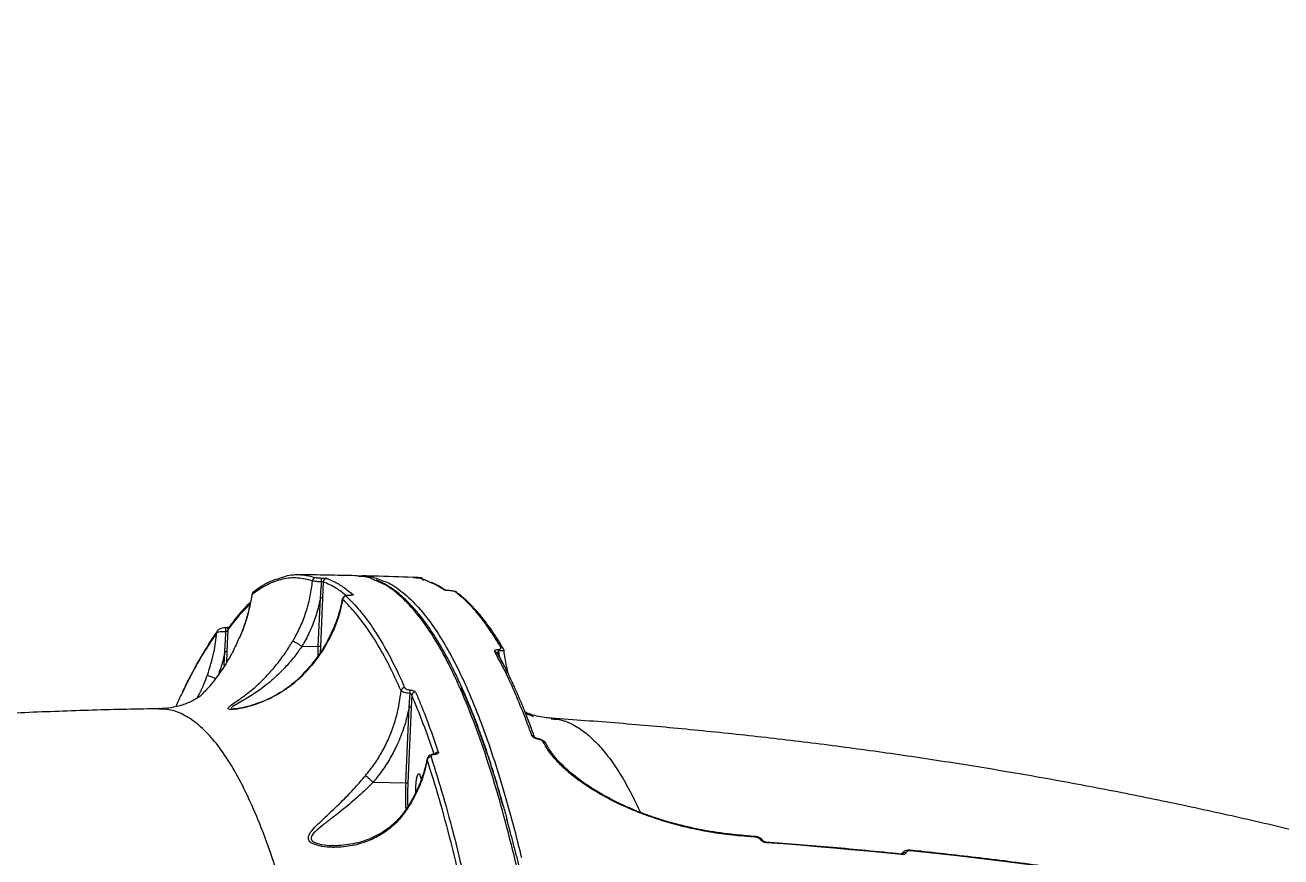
# Model space of a CAD drawing. Header units: millimetres. Extents: x -8422 to 28150, y -6982 to 5510.
# Drawn here: x 22047 to 22403.7, y 1855.4 to 2091.5 of the extents above; entities that cross this region are included whole.
import ezdxf

# ---------------------------------------------------------------- set-up
doc = ezdxf.new("R2010")
doc.units = ezdxf.units.MM
for name, color, linetype in [('DIKOM_ОБЪЕКТ', 7, 'Continuous'), ('DIKOM_РАЗМЕР_ЗОНА', 7, 'Continuous'), ('DIKOM_РАЗМЕР_ОБЪЕКТА', 7, 'Continuous')]:
    doc.layers.add(name, color=color, linetype=linetype)
doc.styles.add('style1', font='arial.ttf', dxfattribs={"width": 0.8})
doc.dimstyles.new('1-50', dxfattribs={"dimtxt": 300, "dimasz": 200, "dimexe": 100, "dimexo": 0, "dimgap": 100, "dimtad": 1, "dimdec": 0, "dimtxsty": 'style1', "dimcen": 0, "dimclrd": 7, "dimclre": 7, "dimadec": 1, "dimazin": 2, "dimtfac": 1, "dimtdec": 0, "dimtmove": 1, "dimatfit": 3, "dimfxl": 0, "dimlwd": 25, "dimlwe": 18, "dimarcsym": 0})

# ---------------------------------------------------------------- blocks, each defined once
blk = doc.blocks.new('*D15')
at = {"layer": 'Defpoints', "color": 0, "transparency": 16777216}
for p in [(19380.28, 3651.45), (27070.13, 3651.45), (15204.41, -3115.19)]:
    blk.add_point(p, dxfattribs=at)
at = {"layer": 'DIKOM_РАЗМЕР_ОБЪЕКТА', "color": 7, "lineweight": 18, "transparency": 16777216}
for p, q in [((19380.28, 3651.45), (27170.13, 3651.45)), ((15204.41, -3115.19), (27170.13, -3115.19))]:
    blk.add_line(p, q, dxfattribs=at)
at = {"layer": 'DIKOM_РАЗМЕР_ОБЪЕКТА', "color": 7, "lineweight": 25, "transparency": 16777216}
blk.add_line((27070.13, -2915.19), (27070.13, 3451.45), dxfattribs=at)
at = {"layer": 'DIKOM_РАЗМЕР_ОБЪЕКТА', "color": 7, "transparency": 16777216}
for points in [[(27036.8, 3451.45), (27103.47, 3451.45), (27070.13, 3651.45)], [(27036.8, -2915.19), (27103.47, -2915.19), (27070.13, -3115.19)]]:
    blk.add_solid(points, dxfattribs=at)
at = {"layer": 'DIKOM_РАЗМЕР_ОБЪЕКТА', "color": 0, "transparency": 16777216, "insert": (26816.96, -135.25), "char_height": 300, "attachment_point": 5, "rotation": 90, "style": 'style1'}
blk.add_mtext('6750', dxfattribs=at)
blk = doc.blocks.new('*D14')
at = {"layer": 'Defpoints', "color": 0, "transparency": 16777216}
for p in [(20684.73, 5148.63), (28049.7, 5148.63), (14575.76, -5055.5)]:
    blk.add_point(p, dxfattribs=at)
at = {"layer": 'DIKOM_РАЗМЕР_ЗОНА', "color": 7, "lineweight": 18, "transparency": 16777216}
for p, q in [((20684.73, 5148.63), (28149.7, 5148.63)), ((14575.76, -5055.5), (28149.7, -5055.5))]:
    blk.add_line(p, q, dxfattribs=at)
at = {"layer": 'DIKOM_РАЗМЕР_ЗОНА', "color": 7, "lineweight": 25, "transparency": 16777216}
blk.add_line((28049.7, -4855.5), (28049.7, 4948.63), dxfattribs=at)
at = {"layer": 'DIKOM_РАЗМЕР_ЗОНА', "color": 7, "transparency": 16777216}
for points in [[(28016.36, 4948.63), (28083.03, 4948.63), (28049.7, 5148.63)], [(28016.36, -4855.5), (28083.03, -4855.5), (28049.7, -5055.5)]]:
    blk.add_solid(points, dxfattribs=at)
at = {"layer": 'DIKOM_РАЗМЕР_ЗОНА', "color": 0, "transparency": 16777216, "insert": (27796.52, -63.59), "char_height": 300, "attachment_point": 5, "rotation": 90, "style": 'style1'}
blk.add_mtext('10200', dxfattribs=at)

msp = doc.modelspace()

# ---------------------------------------------------------------- linework, layer by layer
at = {"layer": 'DIKOM_ОБЪЕКТ', "color": 7, "linetype": 'Continuous', "lineweight": 15}
for p, q in [((22131.66, 1933.45), (22131.45, 1928.83)), ((22157.38, 1934.67), (22157.38, 1934.67)), ((22158.22, 1934.67), (22158.5, 1934.66)), ((22159.11, 1934.65), (22159.02, 1934.64)), ((22111.45, 1929.92), (22111.41, 1929.96)), ((22169.59, 1930.48), (22169.57, 1930.5)), ((22130.24, 1915.08), (22130.87, 1928.9)), ((22131.45, 1928.83), (22130.83, 1915.01)), ((22103.93, 1920.4), (22103.73, 1920.38)), ((22103.49, 1909.73), (22103.67, 1913.65)), ((22104.26, 1913.58), (22104.12, 1910.7)), ((22125.62, 1915.19), (22130.24, 1915.08)), ((22130.83, 1915.01), (22130.77, 1913.42)), ((22181.46, 1913.87), (22181.65, 1912.23)), ((22182.86, 1914.42), (22182.83, 1914.47)), ((22155.08, 1876.36), (22156.06, 1897.89)), ((22156.64, 1897.82), (22155.66, 1876.29)), ((22156.8, 1901.26), (22156.64, 1897.82)), ((22106.17, 1897.39), (22106.25, 1897.39)), ((22191.13, 1895.39), (22191.32, 1895.25)), ((22192.51, 1888.94), (22192.51, 1888.94)), ((22194.97, 1887.41), (22194.95, 1887.46)), ((22145.81, 1876.58), (22155.08, 1876.36)), ((22134.17, 1858.59), (22134.45, 1858.57)), ((22251.02, 1861.4), (22251.04, 1861.41)), ((22254.15, 1861.18), (22251.04, 1861.41)), ((22296.08, 1856.4), (22295.94, 1856.21)), ((22296.23, 1856.56), (22296.08, 1856.36)), ((22296.08, 1856.36), (22296.1, 1856.38)), ((22296.1, 1856.18), (22296.24, 1856.55))]:
    msp.add_line(p, q, dxfattribs=at)
at = {"layer": 'DIKOM_ОБЪЕКТ', "color": 7, "linetype": 'Continuous', "lineweight": 15, "flags": 128}
for points in [[(22139.07, 1929.61), (22139.07, 1929.61), (22139.13, 1929.6)], [(22101.55, 1919.51), (22101.58, 1919.56), (22101.58, 1919.56)], [(22130.17, 1912.51), (22130.17, 1912.66), (22130.24, 1915.08)], [(22192.51, 1888.94), (22192.51, 1888.92), (22192.51, 1888.84)], [(22158.16, 1877.75), (22158.38, 1878.49), (22158.62, 1878.92), (22158.87, 1878.98), (22159.1, 1878.68), (22159.3, 1878.05), (22159.44, 1877.24)], [(22251.04, 1861.41), (22251.04, 1861.41), (22251.08, 1861.38), (22251.12, 1861.33), (22251.15, 1861.24)], [(22254.26, 1861.01), (22253.87, 1861.04), (22253.48, 1861.07), (22253.1, 1861.1), (22252.71, 1861.13), (22252.32, 1861.15), (22251.93, 1861.18), (22251.54, 1861.21), (22251.15, 1861.24)], [(22254.15, 1861.18), (22254.15, 1861.18), (22254.19, 1861.16), (22254.23, 1861.1), (22254.26, 1861.01)], [(22257.41, 1859.57), (22257.41, 1859.57), (22257.45, 1859.55), (22257.49, 1859.49), (22257.52, 1859.4)], [(22295.86, 1856), (22291.08, 1856.49), (22286.3, 1856.95), (22281.51, 1857.4), (22276.72, 1857.83), (22271.93, 1858.25), (22267.13, 1858.65), (22262.33, 1859.03), (22257.52, 1859.4)], [(22296, 1856.17), (22296.01, 1856.23), (22296.08, 1856.36)], [(22296.13, 1856.19), (22296.14, 1856.19), (22296.15, 1856.19)], [(22403.34, 1841.97), (22390.38, 1844.3), (22377.38, 1846.5), (22364.34, 1848.58), (22351.24, 1850.53), (22338.11, 1852.36), (22324.94, 1854.06), (22311.73, 1855.64), (22298.48, 1857.09)]]:
    msp.add_lwpolyline(points, dxfattribs=at)
at = {"layer": 'DIKOM_ОБЪЕКТ', "color": 7, "linetype": 'Continuous', "lineweight": 15}
for centre, radius, start, end in [((22129.59, 1933.65), 1, 89.8436, 175.5882), ((22123.13, 1933.9), 8.03, 356.7043, 4.5828), ((22132.66, 1933.42), 1.01, 89.7896, 178.2539), ((22158.12, 1934.36), 0.323, 12.0695, 70.7465), ((22112.41, 1929.89), 0.957, 127.8223, 178.0396), ((22165.89, 1930.26), 0.953, 54.02, 88.1013), ((22169, 1929.74), 0.949, 53.1379, 88.0625), ((22130.92, 1926.87), 2.03, 74.7877, 91.4857), ((22138.16, 1928.33), 1.02, 89.6689, 173.7576), ((22140.09, 1928.83), 1.01, 89.3245, 125.2125), ((22102.32, 1919.04), 0.904, 148.3203, 179.4017), ((22094.26, 1919.29), 9.74, 0.0637, 6.59), ((22105.44, 1919.87), 0.911, 144.0908, 181.9585), ((22103.72, 1911.62), 2.03, 74.7981, 91.4754), ((22130.29, 1913.05), 2.03, 74.7961, 91.4658), ((22180.38, 1912.66), 0.915, 28.6666, 89.0571), ((22180.65, 1913.71), 0.825, 11.2967, 43.3162), ((22182.04, 1914.01), 0.92, 30.6079, 88.789), ((22154.8, 1902.34), 1.05, 88.4473, 168.7239), ((22147.51, 1902.58), 8.83, 354.6684, 1.3431), ((22157.83, 1901.11), 1.05, 88.1925, 171.7241), ((22156.11, 1895.86), 2.03, 74.7981, 91.4754), ((22190.92, 1888.9), 0.882, 22.8099, 90.2528), ((22194.21, 1887.06), 0.839, 28.668, 92.2867), ((22162.22, 1882.67), 1.07, 87.5342, 165.5712), ((22163.12, 1884.36), 0.193, 21.8069, 83.6281), ((22164.3, 1884), 1.12, 88.6539, 142.9494), ((22198.4, 1881.62), 0.675, 40.4266, 100.0768), ((22177.19, 1874.08), 19.38, 169.0938, 181.7567), ((22236.56, 1872.64), 81.57, 177.3866, 182.6462), ((22155.13, 1874.33), 2.03, 74.8011, 91.4609), ((22236.3, 1872.67), 80.72, 177.432, 182.1075), ((22255.95, 1859.47), 0.742, 31.7047, 94.8114), ((22295.66, 1855.99), 0.202, 2.8768, 65.0308), ((22296.94, 1855.5), 1.08, 77.5873, 140.6292), ((22296.19, 1855.7), 0.493, 42.2585, 95.1873), ((22298.28, 1857.08), 0.198, 3.0953, 65.6134)]:
    msp.add_arc(centre, radius, start, end, dxfattribs=at)
for points, knots in [([(22128.59, 1933.73), (22127.18, 1934.08), (22124.37, 1934.79), (22120.09, 1934.35), (22115.78, 1932.9), (22112.9, 1930.91), (22111.45, 1929.92)], [0, 0, 0, 0, 0.248596, 0.497191, 0.748595, 1, 1, 1, 1]), ([(22118.33, 1934.26), (22117.57, 1933.95), (22116.03, 1933.31), (22113.86, 1932.07), (22112.47, 1931.04), (22111.83, 1930.57)], [0, 0, 0, 0, 0.350756, 0.704562, 1, 1, 1, 1]), ([(22118.68, 1934.26), (22119.45, 1934.56), (22121.66, 1935.45), (22125.31, 1935.69), (22128.17, 1935), (22129.59, 1934.66)], [0, 0, 0, 0, 0.210665, 0.605332, 1, 1, 1, 1]), ([(22123.03, 1916.72), (22123.2, 1917.02), (22124.08, 1918.52), (22125.47, 1921.35), (22126.95, 1925.32), (22128.05, 1929.46), (22128.41, 1932.3), (22128.59, 1933.73)], [0, 0, 0, 0, 0.056388, 0.288292, 0.522769, 0.760004, 1, 1, 1, 1]), ([(22140.62, 1935.2), (22138.03, 1935.26), (22132.72, 1935.39), (22127.42, 1935.43), (22124.72, 1935.45)], [0, 0, 0, 0, 0.489567, 1, 1, 1, 1]), ([(22131.15, 1933.44), (22131.09, 1933.44), (22130.75, 1933.46), (22130.13, 1933.5), (22129.4, 1933.58), (22128.83, 1933.66), (22128.67, 1933.71), (22128.59, 1933.73)], [0, 0, 0, 0, 0.048557, 0.286779, 0.524697, 0.76229, 1, 1, 1, 1]), ([(22129.59, 1934.66), (22129.64, 1934.65), (22129.74, 1934.62), (22130.08, 1934.59), (22130.52, 1934.56), (22130.9, 1934.55), (22131.1, 1934.55), (22131.13, 1934.54)], [0, 0, 0, 0, 0.237757, 0.475455, 0.713491, 0.95154, 1, 1, 1, 1]), ([(22130.87, 1928.9), (22130.89, 1929.23), (22131, 1930.74), (22131.08, 1932.26), (22131.15, 1933.44)], [0, 0, 0, 0, 0.218559, 1, 1, 1, 1]), ([(22131.13, 1934.54), (22131.17, 1934.54), (22131.37, 1934.54), (22131.74, 1934.52), (22132.18, 1934.5), (22132.52, 1934.46), (22132.62, 1934.44), (22132.67, 1934.43)], [0, 0, 0, 0, 0.047861, 0.285631, 0.523612, 0.761745, 1, 1, 1, 1]), ([(22131.66, 1933.45), (22131.64, 1933.45), (22131.61, 1933.45), (22131.5, 1933.45), (22131.35, 1933.44), (22131.22, 1933.44), (22131.16, 1933.44), (22131.15, 1933.44)], [0, 0, 0, 0, 0.238512, 0.477066, 0.715223, 0.952321, 1, 1, 1, 1]), ([(22138.2, 1929.52), (22137.27, 1930.27), (22135.11, 1932), (22132.91, 1932.93), (22131.66, 1933.45)], [0, 0, 0, 0, 0.432212, 1, 1, 1, 1]), ([(22132.67, 1934.43), (22132.79, 1934.38), (22133.43, 1934.14), (22134.99, 1933.44), (22137.35, 1932.08), (22139.19, 1930.58), (22140.1, 1929.83)], [0, 0, 0, 0, 0.05077, 0.253854, 0.626699, 1, 1, 1, 1]), ([(22146.32, 1933.89), (22145.89, 1934.1), (22144.01, 1935.03), (22142.1, 1935.11), (22140.62, 1935.18)], [0, 0, 0, 0, 0.225265, 1, 1, 1, 1]), ([(22141.66, 1935.02), (22142.69, 1935.06), (22145, 1935.17), (22147.29, 1934.28), (22148.56, 1933.79)], [0, 0, 0, 0, 0.4432, 1, 1, 1, 1]), ([(22158.53, 1934.65), (22154.83, 1934.79), (22149.53, 1935), (22144.22, 1935.12), (22142.61, 1935.16)], [0, 0, 0, 0, 0.697353, 1, 1, 1, 1]), ([(22211.62, 1616.53), (22211.5, 1620.97), (22211.17, 1632.91), (22210.44, 1652.07), (22209.36, 1673.87), (22208.02, 1695.39), (22206.42, 1716.53), (22204.56, 1737.23), (22202.48, 1757.02), (22200.2, 1775.85), (22197.72, 1793.71), (22195.02, 1810.87), (22192.08, 1827.26), (22188.91, 1842.8), (22185.59, 1857.13), (22182.13, 1870.25), (22178.54, 1882.16), (22174.77, 1893.04), (22170.82, 1902.83), (22166.71, 1911.45), (22162.52, 1918.71), (22158.27, 1924.64), (22153.97, 1929.22), (22149.98, 1932.4), (22147.41, 1933.44), (22146.32, 1933.89)], [0, 0, 0, 0, 0.026121, 0.070372, 0.114656, 0.158907, 0.204443, 0.250016, 0.295552, 0.339802, 0.384087, 0.428338, 0.473874, 0.519447, 0.564982, 0.609233, 0.653518, 0.697768, 0.743304, 0.788877, 0.834413, 0.878664, 0.922949, 0.967199, 1, 1, 1, 1]), ([(22182.73, 1870.21), (22182.42, 1871.32), (22181.53, 1874.48), (22180.02, 1879.41), (22178.21, 1885), (22176.36, 1890.29), (22174.47, 1895.3), (22172.55, 1900.03), (22170.6, 1904.48), (22168.61, 1908.64), (22166.58, 1912.53), (22164.51, 1916.14), (22162.41, 1919.45), (22160.27, 1922.48), (22158.11, 1925.18), (22155.93, 1927.57), (22153.73, 1929.64), (22151.51, 1931.39), (22149.27, 1932.79), (22147.65, 1933.65), (22146.77, 1933.94), (22146.65, 1933.98)], [0, 0, 0, 0, 0.03027, 0.086751, 0.143074, 0.199306, 0.255513, 0.311755, 0.368082, 0.424561, 0.481258, 0.538237, 0.595522, 0.652821, 0.709902, 0.766723, 0.823306, 0.879649, 0.935721, 0.991475, 1, 1, 1, 1]), ([(22148.56, 1933.79), (22148.77, 1933.73), (22150.5, 1933.23), (22153.71, 1931), (22158.17, 1927), (22162.32, 1921.82), (22166.17, 1915.85), (22169.72, 1909.29), (22173.19, 1901.78), (22176.58, 1893.33), (22179.85, 1884.04), (22182.99, 1873.97), (22185.67, 1864.33), (22187.29, 1857.81), (22187.95, 1855.16)], [0, 0, 0, 0, 0.01404, 0.117918, 0.22188, 0.325758, 0.413617, 0.501578, 0.589539, 0.678333, 0.767128, 0.853674, 0.940415, 1, 1, 1, 1]), ([(22157.3, 1934.67), (22157.28, 1934.68), (22157.24, 1934.68), (22157.3, 1934.69), (22157.51, 1934.69), (22157.81, 1934.68), (22158.08, 1934.67), (22158.22, 1934.67)], [0, 0, 0, 0, 0.165555, 0.412082, 0.620101, 0.809773, 1, 1, 1, 1]), ([(22161.98, 1933.32), (22161.55, 1933.53), (22160, 1934.27), (22158.43, 1934.51), (22157.3, 1934.67)], [0, 0, 0, 0, 0.277949, 1, 1, 1, 1]), ([(22158.5, 1934.66), (22158.53, 1934.66), (22158.7, 1934.65), (22158.92, 1934.65), (22159.12, 1934.64), (22159.18, 1934.64), (22159.13, 1934.65), (22159.11, 1934.65)], [0, 0, 0, 0, 0.064044, 0.285927, 0.525267, 0.80779, 1, 1, 1, 1]), ([(22160.09, 1933.8), (22160.08, 1933.85), (22160.07, 1934), (22159.95, 1934.21), (22159.79, 1934.4), (22159.61, 1934.52), (22159.46, 1934.59), (22159.34, 1934.62), (22159.26, 1934.64), (22159.22, 1934.64), (22159.19, 1934.65), (22159.16, 1934.65), (22159.15, 1934.65)], [0, 0, 0, 0, 0.099144, 0.287237, 0.443219, 0.575108, 0.683049, 0.763672, 0.811246, 0.849987, 0.905731, 1, 1, 1, 1]), ([(22111.45, 1929.92), (22111.07, 1928.03), (22110.3, 1924.22), (22108.94, 1919.97), (22107.84, 1917.71), (22107.61, 1917.25)], [0, 0, 0, 0, 0.44138, 0.887712, 1, 1, 1, 1]), ([(22111.39, 1929.96), (22111.38, 1929.81), (22111.2, 1928.37), (22110.57, 1925.65), (22109.46, 1921.83), (22108.49, 1919.06), (22107.8, 1917.59), (22107.69, 1917.36)], [0, 0, 0, 0, 0.034002, 0.336928, 0.639458, 0.941185, 1, 1, 1, 1]), ([(22111.82, 1930.65), (22111.73, 1930.56), (22111.55, 1930.39), (22111.41, 1930.11), (22111.41, 1929.97), (22111.41, 1929.96)], [0, 0, 0, 0, 0.506776, 0.956217, 1, 1, 1, 1]), ([(22165.93, 1931.21), (22165.8, 1931.3), (22165.17, 1931.72), (22163.86, 1932.55), (22162.67, 1933.04), (22161.98, 1933.32)], [0, 0, 0, 0, 0.095987, 0.479941, 1, 1, 1, 1]), ([(22166.43, 1931), (22166, 1931.3), (22164.83, 1932.12), (22163.46, 1932.88), (22162.5, 1933.23), (22162.32, 1933.3)], [0, 0, 0, 0, 0.317207, 0.868778, 1, 1, 1, 1]), ([(22167.46, 1930.96), (22167.3, 1930.97), (22166.95, 1930.99), (22166.47, 1931.06), (22166.09, 1931.13), (22165.98, 1931.19), (22165.93, 1931.21)], [0, 0, 0, 0, 0.221463, 0.474456, 0.737344, 1, 1, 1, 1]), ([(22167.38, 1930.97), (22167.3, 1930.98), (22167.09, 1930.99), (22166.74, 1931.03), (22166.46, 1931.08), (22166.32, 1931.11), (22166.31, 1931.11), (22166.31, 1931.12)], [0, 0, 0, 0, 0.134787, 0.415507, 0.703204, 0.893593, 1, 1, 1, 1]), ([(22169.56, 1930.5), (22169.52, 1930.53), (22169.41, 1930.61), (22169.18, 1930.7), (22168.84, 1930.8), (22168.32, 1930.89), (22167.79, 1930.95), (22167.5, 1930.96), (22167.42, 1930.96)], [0, 0, 0, 0, 0.069458, 0.184649, 0.392214, 0.675139, 0.913926, 1, 1, 1, 1]), ([(22169.03, 1930.69), (22168.97, 1930.72), (22168.86, 1930.77), (22168.47, 1930.85), (22167.98, 1930.92), (22167.63, 1930.94), (22167.46, 1930.96)], [0, 0, 0, 0, 0.263262, 0.526723, 0.781389, 1, 1, 1, 1]), ([(22182.06, 1914.93), (22181.01, 1916.65), (22178.9, 1920.11), (22175.67, 1924.37), (22172.38, 1928.01), (22170.15, 1929.79), (22169.03, 1930.69)], [0, 0, 0, 0, 0.249097, 0.498194, 0.749096, 1, 1, 1, 1]), ([(22182.82, 1914.4), (22182.59, 1914.81), (22181.66, 1916.44), (22180.02, 1918.97), (22177.89, 1921.97), (22175.74, 1924.65), (22173.55, 1927.02), (22171.49, 1928.97), (22170.15, 1929.98), (22169.56, 1930.43)], [0, 0, 0, 0, 0.056352, 0.219094, 0.38204, 0.545133, 0.708274, 0.871284, 1, 1, 1, 1]), ([(22110.81, 1926.99), (22110.17, 1926.41), (22108.07, 1924.51), (22105.98, 1921.75), (22104.53, 1919.84)], [0, 0, 0, 0, 0.304502, 1, 1, 1, 1]), ([(22110.95, 1927.66), (22110.37, 1927.09), (22109.02, 1925.76), (22106.94, 1923.35), (22105.45, 1921.38), (22104.71, 1920.4)], [0, 0, 0, 0, 0.278575, 0.640983, 1, 1, 1, 1]), ([(22137.01, 1928.61), (22136.92, 1928.08), (22136.65, 1926.45), (22135.87, 1923.74), (22134.69, 1920.51), (22133.2, 1917.33), (22131.43, 1914.25), (22129.4, 1911.32), (22127.4, 1908.82), (22125.99, 1907.39), (22125.43, 1906.82)], [0, 0, 0, 0, 0.067244, 0.206142, 0.346168, 0.486903, 0.627839, 0.768276, 0.907719, 1, 1, 1, 1]), ([(22137.14, 1928.44), (22136.94, 1927.41), (22136.45, 1924.97), (22135.19, 1921.15), (22133.09, 1916.53), (22130.01, 1911.52), (22127, 1908.26), (22125.47, 1906.61)], [0, 0, 0, 0, 0.130165, 0.308135, 0.48827, 0.740847, 1, 1, 1, 1]), ([(22130.87, 1928.9), (22130.51, 1927.36), (22129.82, 1924.38), (22128.2, 1920.11), (22126.73, 1917.1), (22125.8, 1915.5), (22125.62, 1915.19)], [0, 0, 0, 0, 0.32083, 0.622356, 0.927237, 1, 1, 1, 1]), ([(22139.07, 1929.61), (22139.04, 1929.61), (22138.79, 1929.61), (22138.31, 1929.57), (22137.86, 1929.49), (22137.45, 1929.23), (22137.21, 1928.96), (22137.14, 1928.72), (22137.11, 1928.6)], [0, 0, 0, 0, 0.030992, 0.278283, 0.600087, 0.730995, 0.865665, 1, 1, 1, 1]), ([(22137.14, 1928.44), (22137.13, 1928.47), (22137.09, 1928.52), (22137.12, 1928.57), (22137.14, 1928.59)], [0, 0, 0, 0, 0.510993, 1, 1, 1, 1]), ([(22153.76, 1902.55), (22152.6, 1905.08), (22150.26, 1910.15), (22146.64, 1916.58), (22142.92, 1922.11), (22139.74, 1925.95), (22137.8, 1927.81), (22137.14, 1928.44)], [0, 0, 0, 0, 0.22031, 0.440621, 0.663084, 0.885545, 1, 1, 1, 1]), ([(22139.13, 1929.6), (22138.98, 1929.59), (22138.68, 1929.58), (22138.35, 1929.54), (22138.16, 1929.47), (22138.12, 1929.4), (22138.16, 1929.37), (22138.16, 1929.36)], [0, 0, 0, 0, 0.226357, 0.45274, 0.682383, 0.920784, 1, 1, 1, 1]), ([(22138.16, 1929.36), (22138.83, 1928.72), (22140.76, 1926.87), (22143.92, 1923.05), (22147.63, 1917.54), (22151.28, 1911.08), (22153.64, 1905.96), (22154.83, 1903.39)], [0, 0, 0, 0, 0.114455, 0.334765, 0.555076, 0.777538, 1, 1, 1, 1]), ([(22139.65, 1929.65), (22139.65, 1929.65), (22139.66, 1929.66), (22139.62, 1929.65), (22139.5, 1929.63), (22139.31, 1929.61), (22139.14, 1929.61), (22139.07, 1929.61)], [0, 0, 0, 0, 0.039011, 0.216735, 0.444802, 0.747516, 1, 1, 1, 1]), ([(22140.1, 1929.83), (22140.11, 1929.82), (22140.15, 1929.78), (22140.11, 1929.72), (22139.91, 1929.66), (22139.58, 1929.61), (22139.28, 1929.6), (22139.13, 1929.6)], [0, 0, 0, 0, 0.079593, 0.319509, 0.549804, 0.774891, 1, 1, 1, 1]), ([(22101.49, 1919.35), (22101.37, 1919.2), (22100.51, 1918.02), (22098.9, 1915.53), (22096.68, 1911.88), (22094.47, 1907.88), (22092.78, 1904.63), (22091.83, 1902.62), (22091.61, 1902.14)], [0, 0, 0, 0, 0.034266, 0.258248, 0.482294, 0.706315, 0.93026, 1, 1, 1, 1]), ([(22104, 1919.3), (22103.73, 1919.3), (22103.14, 1919.29), (22102.34, 1919.24), (22101.69, 1919.16), (22101.51, 1919.09), (22101.42, 1919.05)], [0, 0, 0, 0, 0.224148, 0.48072, 0.741526, 1, 1, 1, 1]), ([(22103.73, 1920.38), (22103.61, 1920.38), (22103.23, 1920.36), (22102.61, 1920.23), (22102.08, 1920.01), (22101.71, 1919.76), (22101.62, 1919.58), (22101.59, 1919.55)], [0, 0, 0, 0, 0.135809, 0.415211, 0.749362, 0.948106, 1, 1, 1, 1]), ([(22103.67, 1913.65), (22103.7, 1914.02), (22103.82, 1915.9), (22103.92, 1917.78), (22104, 1919.3)], [0, 0, 0, 0, 0.194131, 1, 1, 1, 1]), ([(22104.77, 1920.53), (22104.75, 1920.52), (22104.68, 1920.5), (22104.46, 1920.45), (22104.19, 1920.42), (22104.01, 1920.41), (22103.94, 1920.41)], [0, 0, 0, 0, 0.132887, 0.449468, 0.793721, 1, 1, 1, 1]), ([(22104.53, 1919.84), (22104.51, 1919.77), (22104.47, 1919.65), (22104.35, 1919.48), (22104.19, 1919.36), (22104.07, 1919.31), (22104.01, 1919.3), (22104, 1919.3)], [0, 0, 0, 0, 0.294587, 0.573851, 0.81432, 0.960348, 1, 1, 1, 1]), ([(22104.53, 1919.84), (22104.46, 1918.12), (22104.37, 1916.03), (22104.27, 1913.95), (22104.26, 1913.58)], [0, 0, 0, 0, 0.824281, 1, 1, 1, 1]), ([(22101.42, 1919.05), (22100.29, 1917.38), (22098.03, 1914.05), (22094.73, 1908.3), (22092.57, 1903.96), (22091.52, 1901.84)], [0, 0, 0, 0, 0.339036, 0.678071, 1, 1, 1, 1]), ([(22107.61, 1917.25), (22106.96, 1915.8), (22105.23, 1911.93), (22102.03, 1907.15), (22098.95, 1903.3), (22097.38, 1901.72), (22096.82, 1901.16)], [0, 0, 0, 0, 0.249934, 0.666361, 0.88017, 1, 1, 1, 1]), ([(22098.75, 1907.01), (22099.43, 1909.15), (22100.7, 1913.09), (22101.19, 1917.18), (22101.42, 1919.05)], [0, 0, 0, 0, 0.542551, 1, 1, 1, 1]), ([(22125.47, 1906.61), (22124.68, 1905.87), (22123.07, 1904.38), (22119.82, 1902.07), (22115.72, 1899.84), (22111.46, 1898.28), (22108.45, 1897.55), (22106.7, 1897.28), (22105.51, 1897.19), (22104.71, 1897.27), (22104.56, 1897.56), (22104.9, 1897.99), (22105.74, 1898.65), (22107.17, 1899.63), (22109.54, 1901.31), (22112.63, 1903.79), (22115.89, 1906.99), (22118.73, 1910.34), (22121.02, 1913.45), (22122.39, 1915.68), (22123.03, 1916.72)], [0, 0, 0, 0, 0.051563, 0.103894, 0.193805, 0.286397, 0.343695, 0.372758, 0.402467, 0.436678, 0.467109, 0.496461, 0.52697, 0.580376, 0.634946, 0.725166, 0.818121, 0.880201, 0.943887, 1, 1, 1, 1]), ([(22123.03, 1916.72), (22123.04, 1916.72), (22123.08, 1916.7), (22123.22, 1916.61), (22123.58, 1916.39), (22124.18, 1916.04), (22124.89, 1915.62), (22125.37, 1915.33), (22125.61, 1915.19)], [0, 0, 0, 0, 0.035024, 0.155245, 0.366421, 0.577627, 0.788794, 1, 1, 1, 1]), ([(22103.67, 1913.65), (22103.61, 1913.33), (22103.21, 1911.22), (22102.55, 1909.16), (22102, 1907.42)], [0, 0, 0, 0, 0.151193, 1, 1, 1, 1]), ([(22125.61, 1915.19), (22125.61, 1915.19), (22124.91, 1914.25), (22123.5, 1912.17), (22121.04, 1909.33), (22118.02, 1906.27), (22114.47, 1903.34), (22111.13, 1901.09), (22108.47, 1899.54), (22106.81, 1898.61), (22105.84, 1898.01), (22105.47, 1897.65), (22105.49, 1897.42), (22105.96, 1897.4), (22106.17, 1897.39)], [0, 0, 0, 0, 0.000055, 0.096436, 0.205993, 0.315698, 0.475768, 0.635965, 0.728248, 0.820257, 0.881151, 0.91702, 0.964144, 1, 1, 1, 1]), ([(22125.62, 1915.19), (22125.62, 1915.19), (22125.61, 1915.19), (22125.61, 1915.19), (22125.61, 1915.19)], [0, 0, 0, 0, 0.672489, 1, 1, 1, 1]), ([(22180.4, 1913.58), (22180.38, 1913.61), (22180.31, 1913.75), (22180.33, 1913.96), (22180.58, 1914.15), (22180.88, 1914.25), (22181.13, 1914.27), (22181.25, 1914.27)], [0, 0, 0, 0, 0.095106, 0.471984, 0.715805, 0.857262, 1, 1, 1, 1]), ([(22190.92, 1889.78), (22190.81, 1890.08), (22190.27, 1891.58), (22188.85, 1895.37), (22186.63, 1900.85), (22183.68, 1907.45), (22181.57, 1911.38), (22180.4, 1913.58)], [0, 0, 0, 0, 0.032166, 0.160835, 0.418396, 0.675957, 1, 1, 1, 1]), ([(22191.74, 1889.2), (22191.58, 1889.64), (22190.8, 1891.86), (22189.37, 1895.57), (22187.43, 1900.31), (22185.47, 1904.73), (22183.47, 1908.83), (22182.04, 1911.61), (22181.26, 1912.94), (22181.17, 1913.09)], [0, 0, 0, 0, 0.046515, 0.232992, 0.419116, 0.604687, 0.789869, 0.975497, 1, 1, 1, 1]), ([(22181.46, 1913.87), (22181.44, 1913.86), (22181.39, 1913.84), (22181.33, 1913.76), (22181.25, 1913.6), (22181.21, 1913.3), (22181.23, 1913.05), (22181.25, 1912.91)], [0, 0, 0, 0, 0.05953, 0.116377, 0.271327, 0.593727, 1, 1, 1, 1]), ([(22181.25, 1914.27), (22181.37, 1914.28), (22181.6, 1914.3), (22181.9, 1914.4), (22182.13, 1914.57), (22182.14, 1914.77), (22182.08, 1914.9), (22182.06, 1914.93)], [0, 0, 0, 0, 0.145642, 0.289962, 0.532096, 0.909802, 1, 1, 1, 1]), ([(22182.97, 1913.96), (22182.96, 1913.94), (22182.95, 1913.91), (22182.54, 1913.88), (22182.04, 1913.87), (22181.66, 1913.87), (22181.46, 1913.87)], [0, 0, 0, 0, 0.32008, 0.611564, 0.799017, 1, 1, 1, 1]), ([(22183, 1913.96), (22183, 1913.99), (22183.01, 1914.19), (22182.91, 1914.34), (22182.83, 1914.47)], [0, 0, 0, 0, 0.162516, 1, 1, 1, 1]), ([(22184.23, 1907.23), (22183.88, 1908.75), (22183.38, 1910.99), (22183.09, 1913.24), (22183, 1913.97)], [0, 0, 0, 0, 0.676213, 1, 1, 1, 1]), ([(22095.79, 1900.4), (22096, 1900.76), (22096.7, 1902), (22097.7, 1904.25), (22098.42, 1906.14), (22098.75, 1907.01)], [0, 0, 0, 0, 0.179044, 0.621581, 1, 1, 1, 1]), ([(22098.75, 1907.01), (22098.75, 1907), (22098.77, 1906.98), (22098.92, 1906.9), (22099.35, 1906.71), (22100, 1906.46), (22100.62, 1906.23), (22100.99, 1906.09), (22101.1, 1906.05)], [0, 0, 0, 0, 0.036134, 0.231723, 0.456611, 0.681469, 0.906277, 1, 1, 1, 1]), ([(22125.48, 1906.77), (22125.38, 1906.67), (22124.66, 1905.91), (22123.17, 1904.65), (22120.98, 1902.99), (22118.6, 1901.49), (22116.04, 1900.16), (22113.52, 1899.11), (22111.25, 1898.34), (22109.42, 1897.86), (22108.02, 1897.56), (22107.03, 1897.42), (22106.46, 1897.37), (22106.17, 1897.37), (22106.17, 1897.37), (22106.17, 1897.37)], [0, 0, 0, 0, 0.017032, 0.121096, 0.23105, 0.346826, 0.467624, 0.594622, 0.697521, 0.7898, 0.864077, 0.91952, 0.963255, 0.996807, 1, 1, 1, 1]), ([(22125.47, 1906.61), (22125.47, 1906.62), (22125.47, 1906.68), (22125.5, 1906.7), (22125.53, 1906.73)], [0, 0, 0, 0, 0.158013, 1, 1, 1, 1]), ([(22091.52, 1901.84), (22091.46, 1901.71), (22090.87, 1900.56), (22090.29, 1899.22), (22089.78, 1898.03)], [0, 0, 0, 0, 0.108651, 1, 1, 1, 1]), ([(22143.61, 1878.38), (22144.52, 1879.53), (22146.28, 1881.74), (22148.48, 1885.33), (22150.71, 1889.85), (22152.76, 1895.59), (22153.43, 1900.21), (22153.76, 1902.55)], [0, 0, 0, 0, 0.164795, 0.318443, 0.473521, 0.73331, 1, 1, 1, 1]), ([(22156.3, 1901.76), (22156.26, 1901.76), (22155.94, 1901.79), (22155.34, 1901.88), (22154.59, 1902.06), (22154.01, 1902.3), (22153.85, 1902.46), (22153.76, 1902.55)], [0, 0, 0, 0, 0.033354, 0.266435, 0.50825, 0.755257, 1, 1, 1, 1]), ([(22154.83, 1903.39), (22154.87, 1903.32), (22154.97, 1903.19), (22155.31, 1903), (22155.76, 1902.86), (22156.12, 1902.8), (22156.31, 1902.79), (22156.33, 1902.79)], [0, 0, 0, 0, 0.24785, 0.495915, 0.736465, 0.966999, 1, 1, 1, 1]), ([(22156.06, 1897.89), (22156.08, 1898.22), (22156.17, 1899.51), (22156.24, 1900.8), (22156.3, 1901.76)], [0, 0, 0, 0, 0.256368, 1, 1, 1, 1]), ([(22156.8, 1901.26), (22156.78, 1901.32), (22156.75, 1901.43), (22156.64, 1901.59), (22156.5, 1901.69), (22156.39, 1901.74), (22156.32, 1901.75), (22156.3, 1901.76), (22156.3, 1901.76)], [0, 0, 0, 0, 0.272501, 0.532481, 0.766766, 0.931868, 0.974088, 1, 1, 1, 1]), ([(22156.33, 1902.79), (22156.35, 1902.78), (22156.54, 1902.77), (22156.91, 1902.71), (22157.37, 1902.57), (22157.72, 1902.37), (22157.82, 1902.23), (22157.87, 1902.16)], [0, 0, 0, 0, 0.0299, 0.261818, 0.503912, 0.752007, 1, 1, 1, 1]), ([(22157.87, 1902.16), (22157.98, 1901.9), (22158.54, 1900.59), (22159.92, 1897.27), (22161.97, 1891.96), (22163.54, 1887.4), (22164.32, 1885.11)], [0, 0, 0, 0, 0.050768, 0.253848, 0.626695, 1, 1, 1, 1]), ([(22182.73, 1869.8), (22182.28, 1871.46), (22180.67, 1877.31), (22177.73, 1886.19), (22174.23, 1895.85), (22171.89, 1901.09), (22170.86, 1903.39)], [0, 0, 0, 0, 0.123683, 0.43858, 0.753235, 1, 1, 1, 1]), ([(22096.97, 1901.24), (22096.95, 1901.22), (22096.91, 1901.19), (22096.57, 1900.91), (22096, 1900.51), (22095.14, 1899.99), (22093.95, 1899.38), (22092.44, 1898.75), (22090.59, 1898.17), (22088.4, 1897.7), (22086.46, 1897.44), (22085.24, 1897.45), (22084.89, 1897.46)], [0, 0, 0, 0, 0.097913, 0.199086, 0.296881, 0.400748, 0.505002, 0.610693, 0.719188, 0.832063, 0.950858, 1, 1, 1, 1]), ([(22156.06, 1897.89), (22155.67, 1896.18), (22154.89, 1892.74), (22153.1, 1888.09), (22151.01, 1883.91), (22148.67, 1880.12), (22146.78, 1877.78), (22145.81, 1876.58)], [0, 0, 0, 0, 0.219898, 0.442776, 0.623672, 0.806255, 1, 1, 1, 1]), ([(22163.13, 1884.55), (22162.12, 1887.49), (22160.05, 1893.47), (22157.89, 1898.63), (22156.8, 1901.26)], [0, 0, 0, 0, 0.491129, 1, 1, 1, 1]), ([(22084.89, 1897.41), (22083.85, 1897.4), (22076.38, 1897.3), (22062.51, 1896.93), (22043.3, 1896.2), (22024.12, 1895.2), (22004.99, 1893.94), (21985.91, 1892.41), (21966.88, 1890.62), (21947.92, 1888.57), (21929.02, 1886.24), (21910.19, 1883.66), (21891.44, 1880.8), (21872.76, 1877.69), (21854.18, 1874.3), (21835.69, 1870.66), (21817.3, 1866.74), (21799.02, 1862.56), (21780.84, 1858.12), (21762.78, 1853.41), (21744.85, 1848.45), (21727.04, 1843.21), (21709.49, 1837.77), (21697.94, 1833.94), (21692.23, 1832.05)], [0, 0, 0, 0, 0.007673, 0.054924, 0.102196, 0.149481, 0.196777, 0.244084, 0.291402, 0.338729, 0.386065, 0.433406, 0.480751, 0.528098, 0.575445, 0.622788, 0.670125, 0.717452, 0.764768, 0.812066, 0.859345, 0.906599, 0.953825, 1, 1, 1, 1]), ([(22145.06, 1663.74), (22144.77, 1669.48), (22144.18, 1680.97), (22143.07, 1697.7), (22141.8, 1714.01), (22140.34, 1730.05), (22138.69, 1745.77), (22136.83, 1761.09), (22134.81, 1775.77), (22132.56, 1790.17), (22130.07, 1804.18), (22127.33, 1817.68), (22124.4, 1830.37), (22121.27, 1842.16), (22117.95, 1853), (22114.53, 1862.62), (22111.01, 1871.04), (22107.41, 1878.27), (22103.68, 1884.44), (22099.81, 1889.49), (22095.82, 1893.37), (22091.81, 1895.95), (22088.16, 1897.31), (22085.86, 1897.3), (22084.9, 1897.3)], [0, 0, 0, 0, 0.041908, 0.083866, 0.125824, 0.167731, 0.211357, 0.25504, 0.298723, 0.342349, 0.389784, 0.437254, 0.484689, 0.533508, 0.582368, 0.631188, 0.678465, 0.725779, 0.773056, 0.821713, 0.87041, 0.919066, 0.966231, 1, 1, 1, 1]), ([(22196.45, 1894.73), (22195.79, 1894.78), (22194.34, 1894.88), (22192.19, 1895.34), (22190.33, 1895.88), (22189.38, 1896.29), (22188.99, 1896.45)], [0, 0, 0, 0, 0.232424, 0.509628, 0.801378, 1, 1, 1, 1]), ([(22189.01, 1896.4), (22189.39, 1896.23), (22190.25, 1895.83), (22191.04, 1895.46), (22191.11, 1895.4), (22191.13, 1895.39)], [0, 0, 0, 0, 0.393644, 0.87742, 1, 1, 1, 1]), ([(22191.14, 1895.31), (22191.02, 1895.34), (22190.77, 1895.39), (22189.94, 1895.74), (22189.34, 1896.04), (22189.11, 1896.15)], [0, 0, 0, 0, 0.376702, 0.755179, 1, 1, 1, 1]), ([(22196.43, 1894.58), (22197.43, 1894.5), (22199.81, 1894.31), (22203.23, 1892.71), (22206.69, 1890.27), (22209.82, 1887.27), (22212.92, 1883.53), (22215.96, 1879.02), (22218.92, 1873.92), (22220.82, 1869.95), (22221.75, 1868)], [0, 0, 0, 0, 0.113383, 0.270418, 0.392303, 0.514187, 0.637044, 0.759901, 0.882186, 1, 1, 1, 1]), ([(22655.79, 1772.91), (22653.82, 1773.9), (22646.42, 1777.61), (22633.44, 1783.84), (22616.82, 1791.53), (22600.04, 1798.95), (22583.09, 1806.13), (22565.98, 1813.04), (22548.72, 1819.69), (22531.32, 1826.08), (22513.77, 1832.2), (22496.09, 1838.06), (22478.27, 1843.66), (22460.33, 1848.98), (22442.26, 1854.03), (22424.08, 1858.81), (22405.8, 1863.32), (22387.4, 1867.55), (22368.91, 1871.51), (22350.32, 1875.19), (22331.64, 1878.59), (22312.88, 1881.71), (22294.04, 1884.56), (22275.13, 1887.13), (22256.15, 1889.41), (22237.1, 1891.42), (22218.01, 1893.14), (22204.44, 1894.18), (22197.25, 1894.65), (22196.45, 1894.7)], [0, 0, 0, 0, 0.014082, 0.052954, 0.091849, 0.130787, 0.169766, 0.208786, 0.247843, 0.286938, 0.326068, 0.365231, 0.404425, 0.443649, 0.482902, 0.522181, 0.561484, 0.600811, 0.64016, 0.679528, 0.718916, 0.758321, 0.797742, 0.837178, 0.876628, 0.91609, 0.955564, 0.995047, 1, 1, 1, 1]), ([(22192.51, 1888.84), (22192.47, 1888.84), (22192.28, 1888.87), (22191.93, 1888.96), (22191.49, 1889.16), (22191.1, 1889.44), (22190.98, 1889.67), (22190.92, 1889.78)], [0, 0, 0, 0, 0.049105, 0.217932, 0.426684, 0.702245, 1, 1, 1, 1]), ([(22192.51, 1888.94), (22192.49, 1888.94), (22192.4, 1888.95), (22192.25, 1888.99), (22192.05, 1889.05), (22191.87, 1889.15), (22191.73, 1889.25), (22191.73, 1889.26), (22191.73, 1889.26)], [0, 0, 0, 0, 0.04303, 0.162335, 0.311403, 0.504179, 0.754302, 1, 1, 1, 1]), ([(22194.93, 1887.45), (22194.91, 1887.51), (22194.79, 1887.78), (22194.38, 1888.19), (22193.73, 1888.6), (22193.05, 1888.86), (22192.64, 1888.91), (22192.51, 1888.92)], [0, 0, 0, 0, 0.075939, 0.332811, 0.636814, 0.87675, 1, 1, 1, 1]), ([(22194.18, 1887.89), (22194.1, 1888.01), (22193.95, 1888.24), (22193.52, 1888.53), (22193.02, 1888.74), (22192.67, 1888.81), (22192.51, 1888.84)], [0, 0, 0, 0, 0.297479, 0.588998, 0.802844, 1, 1, 1, 1]), ([(22198.28, 1882.28), (22197.44, 1883.22), (22195.75, 1885.11), (22194.71, 1886.96), (22194.18, 1887.89)], [0, 0, 0, 0, 0.496492, 1, 1, 1, 1]), ([(22198.93, 1882.08), (22198.8, 1882.21), (22198.07, 1882.95), (22196.99, 1884.29), (22195.78, 1885.95), (22195.24, 1886.99), (22195.01, 1887.44)], [0, 0, 0, 0, 0.069831, 0.404993, 0.740861, 1, 1, 1, 1]), ([(22163.14, 1884.54), (22163.1, 1884.54), (22162.76, 1884.54), (22162.22, 1884.4), (22161.63, 1884.07), (22161.27, 1883.64), (22161.21, 1883.33), (22161.19, 1883.21)], [0, 0, 0, 0, 0.041915, 0.368015, 0.632135, 0.855407, 1, 1, 1, 1]), ([(22163.3, 1884.43), (22163.14, 1884.41), (22162.83, 1884.38), (22162.48, 1884.23), (22162.27, 1884.03), (22162.23, 1883.85), (22162.26, 1883.75), (22162.27, 1883.74)], [0, 0, 0, 0, 0.236454, 0.472916, 0.709875, 0.946818, 1, 1, 1, 1]), ([(22162.27, 1883.74), (22163.42, 1880.09), (22165.72, 1872.81), (22169.01, 1860.57), (22172.18, 1847.45), (22174.16, 1837.87), (22175.15, 1833.08)], [0, 0, 0, 0, 0.248596, 0.497193, 0.748597, 1, 1, 1, 1]), ([(22163.46, 1884.61), (22163.46, 1884.61), (22163.47, 1884.61), (22163.42, 1884.59), (22163.31, 1884.56), (22163.15, 1884.54), (22163.03, 1884.55), (22162.97, 1884.55)], [0, 0, 0, 0, 0.075783, 0.288059, 0.525539, 0.784106, 1, 1, 1, 1]), ([(22164.32, 1885.11), (22164.33, 1885.09), (22164.36, 1885), (22164.32, 1884.82), (22164.11, 1884.62), (22163.76, 1884.48), (22163.45, 1884.44), (22163.3, 1884.43)], [0, 0, 0, 0, 0.054602, 0.291378, 0.527834, 0.763922, 1, 1, 1, 1]), ([(22161.1, 1883.21), (22161.1, 1883.18), (22160.95, 1882.08), (22160.37, 1879.92), (22159.34, 1876.77), (22158, 1873.69), (22156.35, 1870.73), (22155.13, 1868.77), (22154.39, 1867.85), (22154.37, 1867.82)], [0, 0, 0, 0, 0.005874, 0.203749, 0.402199, 0.600548, 0.798222, 0.994796, 1, 1, 1, 1]), ([(22161.19, 1882.93), (22160.82, 1881.31), (22160.09, 1878.03), (22158.06, 1873.22), (22156.03, 1869.72), (22154.68, 1867.85), (22154.4, 1867.45)], [0, 0, 0, 0, 0.299158, 0.603988, 0.916347, 1, 1, 1, 1]), ([(22161.19, 1882.93), (22161.18, 1882.96), (22161.15, 1883.06), (22161.18, 1883.14), (22161.2, 1883.2)], [0, 0, 0, 0, 0.317889, 1, 1, 1, 1]), ([(22170.18, 1850.12), (22169.45, 1853.27), (22167.66, 1860.87), (22164.67, 1871.89), (22162.35, 1879.25), (22161.19, 1882.93)], [0, 0, 0, 0, 0.261001, 0.630501, 1, 1, 1, 1]), ([(22251.15, 1861.24), (22249, 1861.43), (22244.71, 1861.82), (22238.51, 1862.89), (22232.68, 1864.24), (22227.27, 1865.81), (22222.05, 1867.64), (22217.09, 1869.7), (22212.45, 1871.97), (22208.19, 1874.4), (22204.37, 1876.95), (22200.99, 1879.59), (22199.18, 1881.39), (22198.28, 1882.28)], [0, 0, 0, 0, 0.102182, 0.204366, 0.292489, 0.380889, 0.469012, 0.557402, 0.646076, 0.734465, 0.822881, 0.91158, 1, 1, 1, 1]), ([(22251.03, 1861.47), (22250.82, 1861.48), (22249.32, 1861.57), (22246.48, 1861.88), (22242.52, 1862.42), (22238.56, 1863.13), (22234.63, 1863.98), (22230.76, 1864.98), (22227, 1866.1), (22223.36, 1867.35), (22219.89, 1868.7), (22216.58, 1870.15), (22213.45, 1871.69), (22210.47, 1873.32), (22207.67, 1875.03), (22205.06, 1876.8), (22202.69, 1878.62), (22200.62, 1880.39), (22199.48, 1881.55), (22198.95, 1882.09)], [0, 0, 0, 0, 0.010145, 0.073097, 0.13636, 0.19976, 0.263058, 0.32607, 0.388666, 0.450739, 0.51224, 0.573027, 0.633788, 0.695151, 0.757079, 0.819492, 0.882266, 0.945248, 1, 1, 1, 1]), ([(22154.4, 1867.45), (22153.86, 1866.78), (22152.79, 1865.44), (22150.52, 1863.31), (22147.53, 1861.25), (22143.41, 1859.38), (22138.68, 1858.2), (22134.12, 1857.96), (22130.56, 1858.38), (22128.42, 1859.12), (22127.4, 1860.1), (22127.35, 1861.3), (22128.38, 1862.89), (22130.23, 1864.8), (22133.08, 1867.41), (22136.61, 1870.78), (22140.37, 1874.62), (22142.66, 1877.29), (22143.61, 1878.38)], [0, 0, 0, 0, 0.04043, 0.080881, 0.150956, 0.221147, 0.313921, 0.406692, 0.468098, 0.518438, 0.550939, 0.585739, 0.630832, 0.689219, 0.747831, 0.841262, 0.93458, 1, 1, 1, 1]), ([(22145.8, 1876.58), (22145.8, 1876.58), (22144.82, 1875.55), (22142.36, 1873.19), (22138.37, 1869.69), (22134.56, 1866.71), (22131.48, 1864.36), (22129.42, 1862.69), (22128.27, 1861.36), (22128.17, 1860.59), (22128.39, 1860.02), (22128.97, 1859.54), (22130.06, 1859.13), (22131.72, 1858.73), (22133.17, 1858.65), (22134.17, 1858.59)], [0, 0, 0, 0, 0.000102, 0.114714, 0.276556, 0.442892, 0.542311, 0.643484, 0.716671, 0.758604, 0.770996, 0.821857, 0.862675, 0.90467, 1, 1, 1, 1]), ([(22145.8, 1876.58), (22145.59, 1876.76), (22145.17, 1877.13), (22144.53, 1877.66), (22144.01, 1878.08), (22143.73, 1878.3), (22143.63, 1878.37), (22143.61, 1878.38)], [0, 0, 0, 0, 0.24402, 0.487997, 0.731984, 0.957104, 1, 1, 1, 1]), ([(22145.81, 1876.58), (22145.81, 1876.58), (22145.81, 1876.58), (22145.8, 1876.58), (22145.8, 1876.58), (22145.8, 1876.58)], [0, 0, 0, 0, 0.495565, 0.907658, 1, 1, 1, 1]), ([(22182.75, 1869.92), (22182.79, 1869.8), (22183.16, 1868.59), (22183.5, 1867.21), (22183.81, 1865.97)], [0, 0, 0, 0, 0.098145, 1, 1, 1, 1]), ([(22154.37, 1867.83), (22154.29, 1867.7), (22153.77, 1866.95), (22152.64, 1865.71), (22150.97, 1864.13), (22149.07, 1862.7), (22146.96, 1861.44), (22144.63, 1860.37), (22142.1, 1859.52), (22139.41, 1858.9), (22136.83, 1858.6), (22135.04, 1858.5), (22134.27, 1858.56), (22134.17, 1858.57)], [0, 0, 0, 0, 0.018151, 0.106635, 0.200674, 0.300026, 0.404665, 0.515875, 0.633941, 0.75698, 0.885577, 0.984586, 1, 1, 1, 1]), ([(22154.41, 1867.79), (22154.38, 1867.76), (22154.32, 1867.7), (22154.36, 1867.56), (22154.39, 1867.47), (22154.4, 1867.45)], [0, 0, 0, 0, 0.418229, 0.867064, 1, 1, 1, 1]), ([(22186.54, 1855.58), (22185.98, 1857.84), (22185.1, 1861.46), (22184.16, 1864.74), (22183.81, 1865.97)], [0, 0, 0, 0, 0.62558, 1, 1, 1, 1]), ([(22256.57, 1859.86), (22256.55, 1859.9), (22256.45, 1860.14), (22256.08, 1860.49), (22255.44, 1860.89), (22254.74, 1861.13), (22254.31, 1861.15), (22254.16, 1861.16)], [0, 0, 0, 0, 0.05131, 0.283929, 0.555456, 0.847156, 1, 1, 1, 1]), ([(22255.89, 1860.21), (22255.82, 1860.3), (22255.69, 1860.49), (22255.3, 1860.74), (22254.84, 1860.92), (22254.48, 1861), (22254.29, 1861.01), (22254.26, 1861.01)], [0, 0, 0, 0, 0.240711, 0.481319, 0.722098, 0.962776, 1, 1, 1, 1]), ([(22257.52, 1859.4), (22257.49, 1859.4), (22257.3, 1859.42), (22256.94, 1859.49), (22256.48, 1859.68), (22256.1, 1859.92), (22255.96, 1860.11), (22255.89, 1860.21)], [0, 0, 0, 0, 0.037247, 0.277875, 0.518605, 0.759276, 1, 1, 1, 1]), ([(22257.41, 1859.58), (22257.37, 1859.58), (22257.26, 1859.59), (22257.05, 1859.63), (22256.83, 1859.71), (22256.67, 1859.8), (22256.59, 1859.86), (22256.56, 1859.9), (22256.57, 1859.88), (22256.57, 1859.88)], [0, 0, 0, 0, 0.094601, 0.295742, 0.50432, 0.679615, 0.830204, 0.990467, 1, 1, 1, 1]), ([(22295.74, 1856.18), (22292.43, 1856.51), (22282.84, 1857.47), (22270.06, 1858.6), (22260.57, 1859.33), (22257.41, 1859.57)], [0, 0, 0, 0, 0.259792, 0.753302, 1, 1, 1, 1]), ([(22186.54, 1855.58), (22187.58, 1851.2), (22189.72, 1842.22), (22192.74, 1827.38), (22195.66, 1811.27), (22198.4, 1794.04), (22200.95, 1775.74), (22203.12, 1757.9), (22204.95, 1740.74), (22206.48, 1724.45), (22207.86, 1707.73), (22209.1, 1690.42), (22210.19, 1672.53), (22211.11, 1654.08), (22211.87, 1635.33), (22212.23, 1622.62), (22212.41, 1616.27)], [0, 0, 0, 0, 0.074863, 0.153538, 0.232153, 0.313051, 0.394015, 0.474913, 0.539382, 0.603919, 0.668455, 0.732925, 0.799657, 0.866462, 0.933268, 1, 1, 1, 1]), ([(22296.13, 1856.19), (22296.1, 1856.18), (22296.02, 1856.17), (22295.88, 1856.16), (22295.77, 1856.18), (22295.74, 1856.18)], [0, 0, 0, 0, 0.373913, 0.7978, 1, 1, 1, 1]), ([(22296.56, 1856.03), (22296.5, 1856.02), (22296.29, 1855.98), (22296.04, 1855.99), (22295.86, 1856)], [0, 0, 0, 0, 0.287863, 1, 1, 1, 1]), ([(22296.18, 1856.2), (22296.18, 1856.2), (22296.19, 1856.2), (22296.14, 1856.18), (22296.07, 1856.18), (22296.05, 1856.17)], [0, 0, 0, 0, 0.203208, 0.643686, 1, 1, 1, 1]), ([(22298.36, 1857.26), (22298.31, 1857.26), (22297.95, 1857.31), (22297.36, 1857.26), (22296.67, 1857.02), (22296.37, 1856.7), (22296.23, 1856.56)], [0, 0, 0, 0, 0.058103, 0.43436, 0.742683, 1, 1, 1, 1]), ([(22297.17, 1856.55), (22297.15, 1856.47), (22297.12, 1856.3), (22296.88, 1856.12), (22296.66, 1856.06), (22296.56, 1856.03)], [0, 0, 0, 0, 0.35094, 0.701327, 1, 1, 1, 1]), ([(22298.48, 1857.09), (22298.3, 1857.1), (22297.95, 1857.12), (22297.52, 1857.01), (22297.23, 1856.82), (22297.19, 1856.64), (22297.17, 1856.55)], [0, 0, 0, 0, 0.256632, 0.513673, 0.761206, 1, 1, 1, 1]), ([(22403.21, 1842.14), (22399.99, 1842.73), (22390.64, 1844.43), (22375.09, 1847.07), (22356.54, 1849.95), (22337.9, 1852.58), (22319.51, 1854.92), (22306.31, 1856.42), (22299.36, 1857.16), (22298.36, 1857.26)], [0, 0, 0, 0, 0.093445, 0.270949, 0.448456, 0.625961, 0.803467, 0.971632, 1, 1, 1, 1])]:
    msp.add_open_spline(points, degree=3, knots=knots, dxfattribs=at)

# ---------------------------------------------------------------- dimensions: what is measured, and where the dimension line sits
at = {"layer": 'DIKOM_РАЗМЕР_ЗОНА'}
dim = msp.add_linear_dim(base=(28049.7, 5148.63), p1=(14575.76, -5055.5), p2=(20684.73, 5148.63), angle=270, text='10200', dimstyle='1-50', override={"dimscale": 1, "dimtix": 0, "dimtofl": 1, "dimtmove": 1, "dimatfit": 3}, dxfattribs=at)
dim.commit()
dim.dimension.update_dxf_attribs({"geometry": '*D14', "text_midpoint": (28049.7, -63.59), "dimtype": 160})
at = {"layer": 'DIKOM_РАЗМЕР_ОБЪЕКТА'}
dim = msp.add_linear_dim(base=(27070.13, 3651.45), p1=(15204.41, -3115.19), p2=(19380.28, 3651.45), angle=270, text='6750', dimstyle='1-50', override={"dimscale": 1, "dimtix": 0, "dimtofl": 1, "dimtmove": 1, "dimatfit": 3}, dxfattribs=at)
dim.commit()
dim.dimension.update_dxf_attribs({"geometry": '*D15', "text_midpoint": (27070.13, -135.25), "dimtype": 160})

doc.saveas('drawing.dxf')
